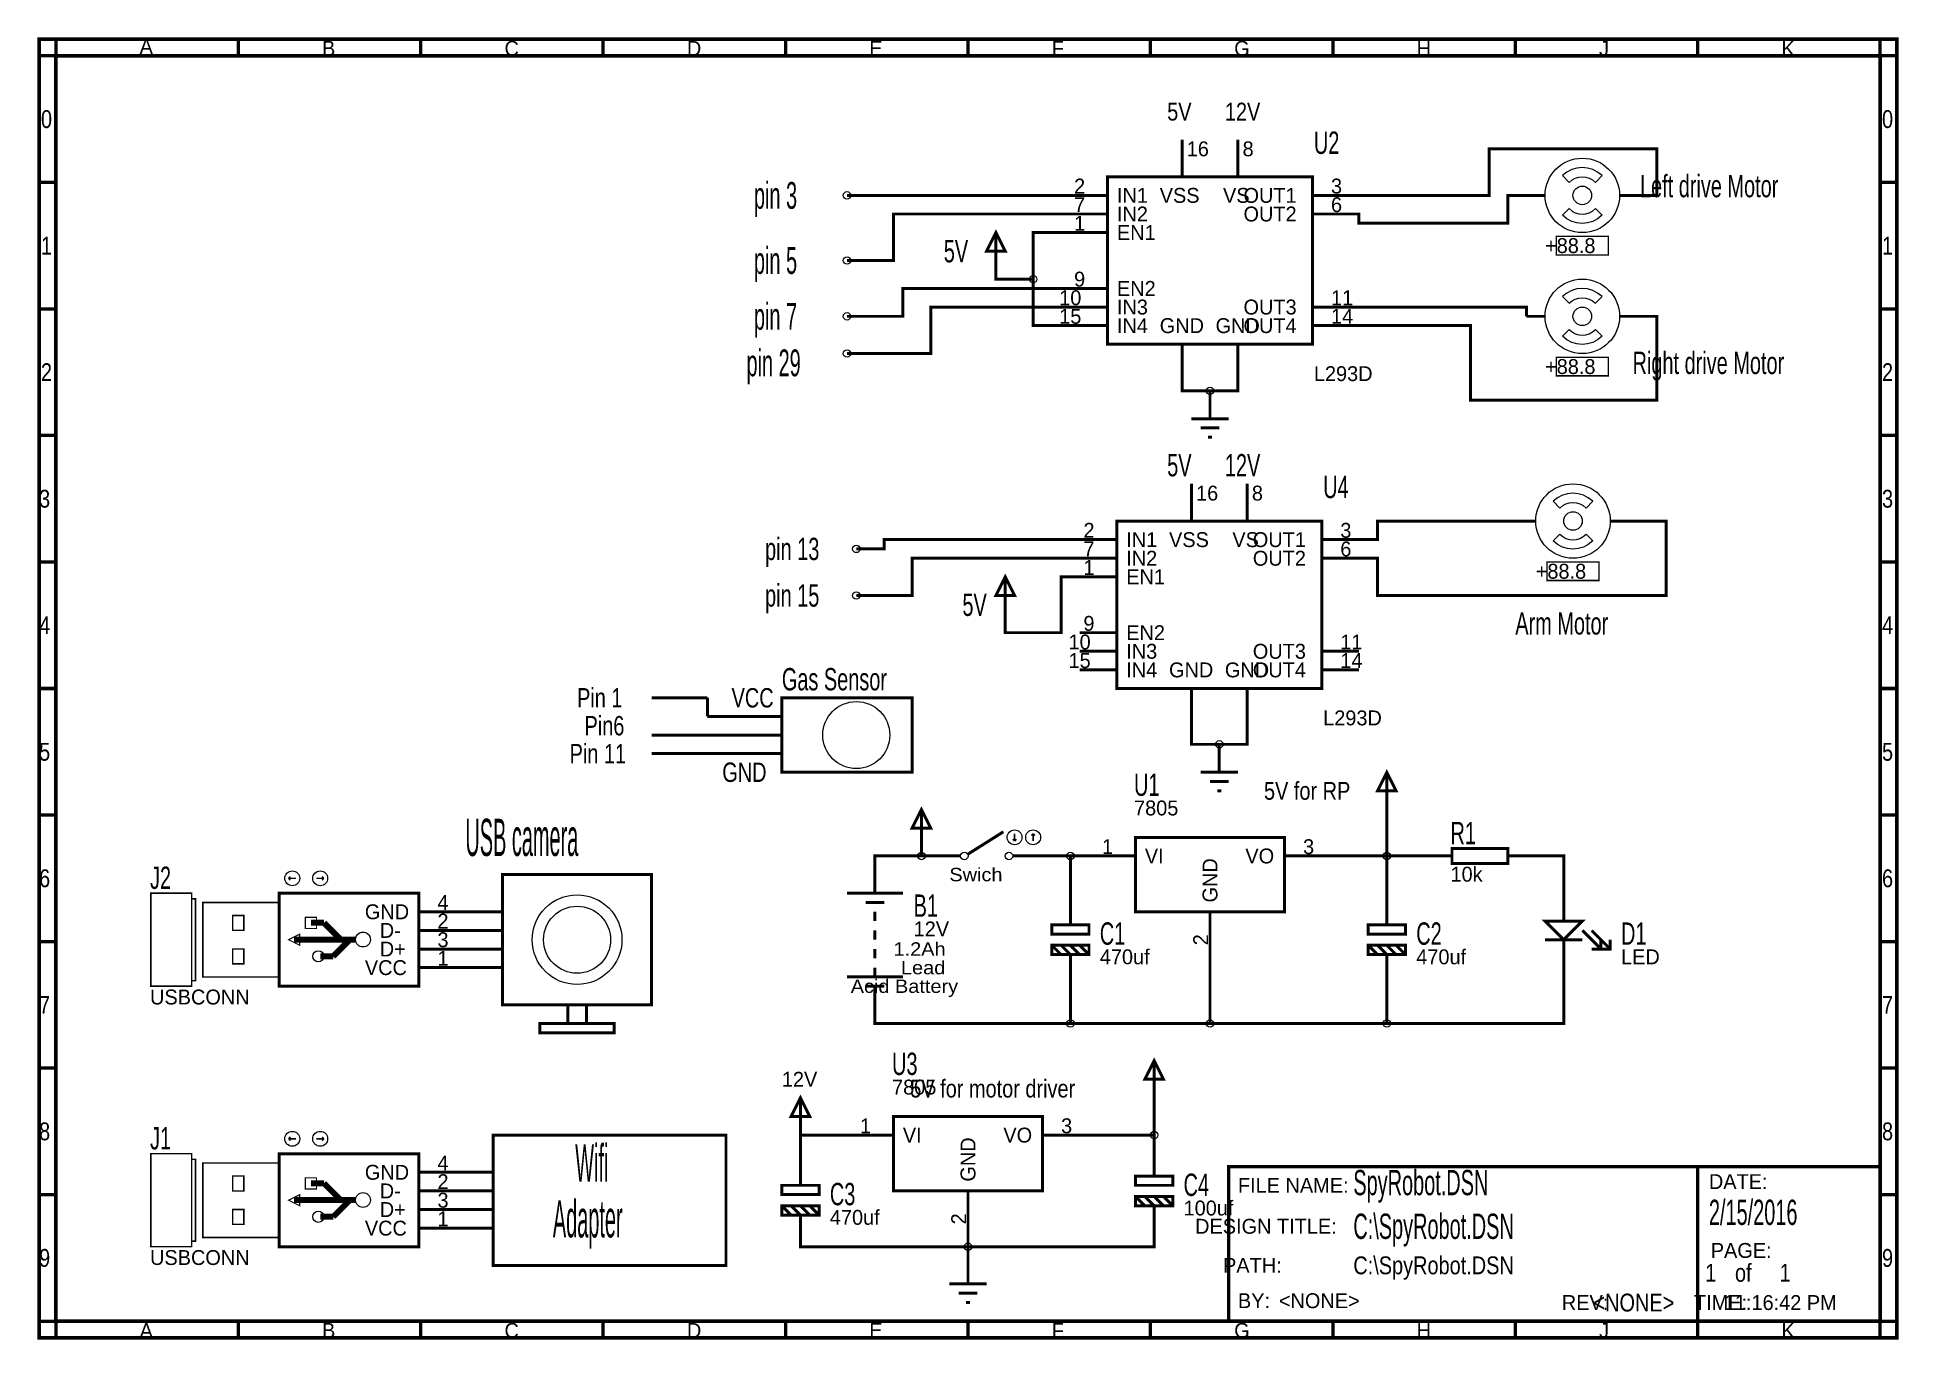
# Model space of a CAD drawing. Extents: x -5 to 5, y -3.5 to 3.5.
import ezdxf

# ---------------------------------------------------------------- set-up
doc = ezdxf.new("R2010")
doc.units = 0
doc.layers.get('0').update_dxf_attribs({"linetype": 'CONTINUOUS'})

msp = doc.modelspace()

# ---------------------------------------------------------------- linework, layer by layer
for points, const_width in [([(-4.99, -3.49), (4.99, -3.49), (4.99, 3.49), (-4.99, 3.49), (-4.99, -3.49)], 0.02), ([(-4.9, 3.4), (-4.99, 3.4)], 0.018), ([(-4.9, -3.4), (4.9, -3.4), (4.9, 3.4), (-4.9, 3.4), (-4.9, -3.4)], 0.02), ([(-4.9, 3.49), (-4.9, 3.4)], 0.018), ([(-3.92, 3.49), (-3.92, 3.4)], 0.018), ([(-2.94, 3.49), (-2.94, 3.4)], 0.018), ([(-1.96, 3.49), (-1.96, 3.4)], 0.018), ([(-0.98, 3.49), (-0.98, 3.4)], 0.018), ([(0, 3.49), (0, 3.4)], 0.018), ([(0.98, 3.49), (0.98, 3.4)], 0.018), ([(1.96, 3.49), (1.96, 3.4)], 0.018), ([(2.94, 3.49), (2.94, 3.4)], 0.018), ([(3.92, 3.49), (3.92, 3.4)], 0.018), ([(4.9, 3.49), (4.9, 3.4)], 0.018), ([(4.99, 3.4), (4.9, 3.4)], 0.018), ([(1.15, 2.95), (1.15, 2.75)], 0.016), ([(1.45, 2.95), (1.45, 2.75)], 0.016), ([(2.05, 2.65), (2.8, 2.65), (2.8, 2.9), (3.7, 2.9), (3.7, 2.65), (3.6, 2.65)], 0.016), ([(-4.9, 2.72), (-4.99, 2.72)], 0.018), ([(0.75, 1.85), (1.85, 1.85), (1.85, 2.75), (0.75, 2.75), (0.75, 1.85)], 0.016), ([(4.99, 2.72), (4.9, 2.72)], 0.018), ([(0.55, 2.65), (-0.65, 2.65)], 0.016), ([(0.55, 2.65), (0.75, 2.65)], 0.016), ([(2.05, 2.65), (1.85, 2.65)], 0.016), ([(2.05, 2.55), (2.1, 2.55), (2.1, 2.5), (2.9, 2.5), (2.9, 2.65), (3, 2.65)], 0.016), ([(3, 2.65), (3.1, 2.65)], 0.016), ([(3.6, 2.65), (3.5, 2.65)], 0.016), ([(0.55, 2.55), (-0.4, 2.55), (-0.4, 2.3), (-0.65, 2.3)], 0.016), ([(0.55, 2.55), (0.75, 2.55)], 0.016), ([(2.05, 2.55), (1.85, 2.55)], 0.016), ([(0.1, 2.35), (0.15, 2.45), (0.2, 2.35), (0.1, 2.35)], 0.016), ([(0.15, 2.25), (0.15, 2.45)], 0.016), ([(0.55, 2.45), (0.35, 2.45), (0.35, 2.2)], 0.016), ([(0.55, 2.45), (0.75, 2.45)], 0.016), ([(3.16, 2.33), (3.44, 2.33), (3.44, 2.43), (3.16, 2.43), (3.16, 2.33)], 0.008), ([(0.15, 2.25), (0.15, 2.2), (0.35, 2.2)], 0.016), ([(0.55, 1.95), (0.35, 1.95), (0.35, 2.2)], 0.016), ([(0.55, 2.15), (-0.35, 2.15), (-0.35, 2), (-0.65, 2)], 0.016), ([(0.55, 2.15), (0.75, 2.15)], 0.016), ([(-4.9, 2.04), (-4.99, 2.04)], 0.018), ([(0.55, 2.05), (-0.2, 2.05), (-0.2, 1.8), (-0.65, 1.8)], 0.016), ([(0.55, 2.05), (0.75, 2.05)], 0.016), ([(2.05, 2.05), (1.85, 2.05)], 0.016), ([(2.05, 2.05), (3, 2.05), (3, 2)], 0.016), ([(2.05, 1.95), (2.7, 1.95), (2.7, 1.55), (3.7, 1.55), (3.7, 2), (3.6, 2)], 0.016), ([(3, 2), (3.1, 2)], 0.016), ([(3.6, 2), (3.5, 2)], 0.016), ([(4.99, 2.04), (4.9, 2.04)], 0.018), ([(0.55, 1.95), (0.75, 1.95)], 0.016), ([(2.05, 1.95), (1.85, 1.95)], 0.016), ([(1.15, 1.65), (1.15, 1.85)], 0.016), ([(1.45, 1.65), (1.45, 1.85)], 0.016), ([(3.16, 1.68), (3.44, 1.68), (3.44, 1.78), (3.16, 1.78), (3.16, 1.68)], 0.008), ([(1.15, 1.65), (1.15, 1.6), (1.3, 1.6)], 0.016), ([(1.45, 1.65), (1.45, 1.6), (1.3, 1.6)], 0.016), ([(1.3, 1.55), (1.3, 1.6)], 0.016), ([(1.3, 1.55), (1.3, 1.45)], 0.016), ([(1.2, 1.45), (1.4, 1.45)], 0.016), ([(1.25, 1.4), (1.35, 1.4)], 0.016), ([(-4.9, 1.36), (-4.99, 1.36)], 0.018), ([(1.29, 1.35), (1.31, 1.35)], 0.016), ([(4.99, 1.36), (4.9, 1.36)], 0.018), ([(1.2, 1.1), (1.2, 0.9)], 0.016), ([(1.5, 1.1), (1.5, 0.9)], 0.016), ([(0.8, 0), (1.9, 0), (1.9, 0.9), (0.8, 0.9), (0.8, 0)], 0.016), ([(2.1, 0.8), (2.2, 0.8), (2.2, 0.9), (2.95, 0.9)], 0.016), ([(2.1, 0.7), (2.2, 0.7), (2.2, 0.5), (3.75, 0.5), (3.75, 0.9), (3.55, 0.9)], 0.016), ([(2.95, 0.9), (3.05, 0.9)], 0.016), ([(3.55, 0.9), (3.45, 0.9)], 0.016), ([(0.6, 0.8), (-0.45, 0.8), (-0.45, 0.75), (-0.6, 0.75)], 0.016), ([(0.6, 0.8), (0.8, 0.8)], 0.016), ([(2.1, 0.8), (1.9, 0.8)], 0.016), ([(0.6, 0.7), (-0.3, 0.7), (-0.3, 0.5), (-0.6, 0.5)], 0.016), ([(0.6, 0.7), (0.8, 0.7)], 0.016), ([(2.1, 0.7), (1.9, 0.7)], 0.016), ([(-4.9, 0.68), (-4.99, 0.68)], 0.018), ([(0.15, 0.5), (0.2, 0.6), (0.25, 0.5), (0.15, 0.5)], 0.016), ([(0.6, 0.6), (0.5, 0.6), (0.5, 0.3), (0.2, 0.3), (0.2, 0.4)], 0.016), ([(0.2, 0.4), (0.2, 0.6)], 0.016), ([(0.6, 0.6), (0.8, 0.6)], 0.016), ([(3.11, 0.58), (3.39, 0.58), (3.39, 0.68), (3.11, 0.68), (3.11, 0.58)], 0.008), ([(4.99, 0.68), (4.9, 0.68)], 0.018), ([(0.6, 0.3), (0.8, 0.3)], 0.016), ([(0.6, 0.2), (0.8, 0.2)], 0.016), ([(2.1, 0.2), (1.9, 0.2)], 0.016), ([(0.6, 0.1), (0.8, 0.1)], 0.016), ([(2.1, 0.1), (1.9, 0.1)], 0.016), ([(-4.9, 0), (-4.99, 0)], 0.018), ([(1.2, -0.2), (1.2, 0)], 0.016), ([(1.5, -0.2), (1.5, 0)], 0.016), ([(4.99, 0), (4.9, 0)], 0.018), ([(-1.4, -0.05), (-1.7, -0.05)], 0.016), ([(-1.4, -0.05), (-1.4, -0.15)], 0.016), ([(-1, -0.45), (-0.3, -0.45), (-0.3, -0.05), (-1, -0.05), (-1, -0.45)], 0.016), ([(-1.2, -0.15), (-1.4, -0.15)], 0.016), ([(-1, -0.15), (-1.2, -0.15)], 0.016), ([(1.2, -0.2), (1.2, -0.3), (1.35, -0.3)], 0.016), ([(1.5, -0.2), (1.5, -0.3), (1.35, -0.3)], 0.016), ([(-1.2, -0.25), (-1.7, -0.25)], 0.016), ([(-1, -0.25), (-1.2, -0.25)], 0.016), ([(1.35, -0.35), (1.35, -0.3)], 0.016), ([(-1.2, -0.35), (-1.7, -0.35)], 0.016), ([(-1, -0.35), (-1.2, -0.35)], 0.016), ([(1.35, -0.35), (1.35, -0.45)], 0.016), ([(1.25, -0.45), (1.45, -0.45)], 0.016), ([(1.3, -0.5), (1.4, -0.5)], 0.016), ([(2.2, -0.55), (2.25, -0.45), (2.3, -0.55), (2.2, -0.55)], 0.016), ([(2.25, -0.65), (2.25, -0.45)], 0.016), ([(1.34, -0.55), (1.36, -0.55)], 0.016), ([(-4.9, -0.68), (-4.99, -0.68)], 0.018), ([(-0.3, -0.75), (-0.25, -0.65), (-0.2, -0.75), (-0.3, -0.75)], 0.016), ([(-0.25, -0.85), (-0.25, -0.65)], 0.016), ([(2.25, -0.65), (2.25, -0.9)], 0.016), ([(4.99, -0.68), (4.9, -0.68)], 0.018), ([(0, -0.89), (0.19, -0.77)], 0.016), ([(0.25, -0.82), (0.25, -0.78)], 0.008), ([(0.35, -0.78), (0.34, -0.79)], 0.008), ([(0.35, -0.78), (0.36, -0.79)], 0.008), ([(0.35, -0.78), (0.35, -0.82)], 0.008), ([(0.9, -1.2), (1.7, -1.2), (1.7, -0.8), (0.9, -0.8), (0.9, -1.2)], 0.016), ([(-0.5, -1), (-0.5, -0.9), (-0.25, -0.9)], 0.016), ([(-0.25, -0.85), (-0.25, -0.9)], 0.016), ([(-0.15, -0.9), (-0.25, -0.9)], 0.016), ([(-0.15, -0.9), (-0.05, -0.9)], 0.016), ([(-0.05, -0.9), (-0.04, -0.9)], 0.016), ([(0.24, -0.9), (0.25, -0.9)], 0.016), ([(0.25, -0.82), (0.24, -0.81)], 0.008), ([(0.35, -0.9), (0.25, -0.9)], 0.016), ([(0.25, -0.82), (0.26, -0.81)], 0.008), ([(0.35, -0.9), (0.55, -0.9)], 0.016), ([(0.7, -0.9), (0.55, -0.9)], 0.016), ([(0.55, -1.15), (0.55, -0.9)], 0.016), ([(0.7, -0.9), (0.9, -0.9)], 0.016), ([(1.9, -0.9), (1.7, -0.9)], 0.016), ([(1.9, -0.9), (2.25, -0.9)], 0.016), ([(2.5, -0.9), (2.25, -0.9)], 0.016), ([(2.25, -0.9), (2.25, -1.15)], 0.016), ([(2.5, -0.9), (2.6, -0.9)], 0.016), ([(2.6, -0.94), (2.9, -0.94), (2.9, -0.86), (2.6, -0.86), (2.6, -0.94)], 0.016), ([(3, -0.9), (2.9, -0.9)], 0.016), ([(3, -0.9), (3.2, -0.9), (3.2, -1.15)], 0.016), ([(-2.5, -1.7), (-1.7, -1.7), (-1.7, -1), (-2.5, -1), (-2.5, -1.7)], 0.016), ([(-0.5, -1), (-0.5, -1.1)], 0.016), ([(-4.39, -1.6), (-4.17, -1.6), (-4.17, -1.1), (-4.39, -1.1), (-4.39, -1.6)], 0.008), ([(-3.7, -1.6), (-2.95, -1.6), (-2.95, -1.1), (-3.7, -1.1), (-3.7, -1.6)], 0.016), ([(-3.65, -1.02), (-3.64, -1.01)], 0.008), ([(-3.65, -1.02), (-3.64, -1.03)], 0.008), ([(-3.65, -1.02), (-3.61, -1.02)], 0.008), ([(-3.46, -1.02), (-3.5, -1.02)], 0.008), ([(-3.46, -1.02), (-3.47, -1.01)], 0.008), ([(-3.46, -1.02), (-3.47, -1.03)], 0.008), ([(-0.35, -1.1), (-0.65, -1.1)], 0.016), ([(-4.17, -1.57), (-4.15, -1.57), (-4.15, -1.13), (-4.17, -1.13), (-4.17, -1.57)], 0.008), ([(-4.11, -1.55), (-3.7, -1.55), (-3.7, -1.15), (-4.11, -1.15), (-4.11, -1.55)], 0.008), ([(-2.75, -1.2), (-2.95, -1.2)], 0.016), ([(-2.5, -1.2), (-2.75, -1.2)], 0.016), ([(-0.45, -1.15), (-0.55, -1.15)], 0.016), ([(-0.5, -1.2), (-0.5, -1.25)], 0.016), ([(0.55, -1.15), (0.55, -1.25)], 0.016), ([(1.3, -1.4), (1.3, -1.2)], 0.016), ([(2.25, -1.15), (2.25, -1.25)], 0.016), ([(3.2, -1.15), (3.2, -1.25)], 0.016), ([(-3.95, -1.3), (-3.89, -1.3), (-3.89, -1.22), (-3.95, -1.22), (-3.95, -1.3)], 0.008), ([(-3.56, -1.29), (-3.5, -1.29), (-3.5, -1.23), (-3.56, -1.23), (-3.56, -1.29)], 0.006), ([(-3.46, -1.259), (-3.53, -1.259)], 0.032), ([(-3.37, -1.349), (-3.46, -1.259)], 0.032), ([(-2.75, -1.3), (-2.95, -1.3)], 0.016), ([(-2.5, -1.3), (-2.75, -1.3)], 0.016), ([(-0.5, -1.3), (-0.5, -1.35)], 0.016), ([(0.45, -1.32), (0.65, -1.32), (0.65, -1.27), (0.45, -1.27), (0.45, -1.32)], 0.016), ([(0.55, -1.27), (0.55, -1.25)], 0.016), ([(2.15, -1.32), (2.35, -1.32), (2.35, -1.27), (2.15, -1.27), (2.15, -1.32)], 0.016), ([(2.25, -1.27), (2.25, -1.25)], 0.016), ([(3.3, -1.25), (3.1, -1.25), (3.2, -1.35), (3.3, -1.25)], 0.016), ([(3.3, -1.3), (3.4, -1.4)], 0.016), ([(3.35, -1.3), (3.45, -1.4)], 0.016), ([(-4.9, -1.36), (-4.99, -1.36)], 0.018), ([(-3.95, -1.48), (-3.89, -1.48), (-3.89, -1.4), (-3.95, -1.4), (-3.95, -1.48)], 0.008), ([(-3.59, -1.38), (-3.59, -1.32), (-3.65, -1.35), (-3.59, -1.38)], 0.006), ([(-3.29, -1.349), (-3.62, -1.349)], 0.032), ([(-3.32, -1.349), (-3.41, -1.439)], 0.032), ([(-2.75, -1.4), (-2.95, -1.4)], 0.016), ([(-2.5, -1.4), (-2.75, -1.4)], 0.016), ([(-0.5, -1.4), (-0.5, -1.45)], 0.016), ([(0.45, -1.43), (0.65, -1.43), (0.65, -1.38), (0.45, -1.38), (0.45, -1.43)], 0.016), ([(0.45, -1.38), (0.5, -1.43)], 0.016), ([(0.5, -1.38), (0.55, -1.43)], 0.016), ([(0.55, -1.38), (0.6, -1.43)], 0.016), ([(0.6, -1.38), (0.65, -1.43)], 0.016), ([(1.3, -1.4), (1.3, -1.8)], 0.016), ([(2.15, -1.43), (2.35, -1.43), (2.35, -1.38), (2.15, -1.38), (2.15, -1.43)], 0.016), ([(2.15, -1.38), (2.2, -1.43)], 0.016), ([(2.2, -1.38), (2.25, -1.43)], 0.016), ([(2.25, -1.38), (2.3, -1.43)], 0.016), ([(2.3, -1.38), (2.35, -1.43)], 0.016), ([(3.3, -1.35), (3.1, -1.35)], 0.016), ([(3.2, -1.45), (3.2, -1.35)], 0.016), ([(3.4, -1.35), (3.4, -1.4), (3.35, -1.4)], 0.016), ([(3.45, -1.35), (3.45, -1.4), (3.4, -1.4)], 0.016), ([(4.99, -1.36), (4.9, -1.36)], 0.018), ([(-3.41, -1.439), (-3.48, -1.439)], 0.032), ([(-2.75, -1.5), (-2.95, -1.5)], 0.016), ([(-2.5, -1.5), (-2.75, -1.5)], 0.016), ([(-0.5, -1.5), (-0.5, -1.55)], 0.016), ([(0.55, -1.43), (0.55, -1.45)], 0.016), ([(0.55, -1.55), (0.55, -1.45)], 0.016), ([(2.25, -1.43), (2.25, -1.45)], 0.016), ([(3.2, -1.45), (3.2, -1.8), (2.25, -1.8)], 0.016), ([(2.25, -1.55), (2.25, -1.45)], 0.016), ([(-0.35, -1.55), (-0.65, -1.55)], 0.016), ([(-0.45, -1.6), (-0.55, -1.6)], 0.016), ([(-0.5, -1.7), (-0.5, -1.6)], 0.016), ([(0.55, -1.55), (0.55, -1.8)], 0.016), ([(2.25, -1.55), (2.25, -1.8)], 0.016), ([(-2.15, -1.8), (-2.05, -1.8), (-2.05, -1.7), (-2.15, -1.7), (-2.15, -1.8)], 0.016), ([(-0.5, -1.7), (-0.5, -1.8), (0.55, -1.8)], 0.016), ([(-2.3, -1.85), (-1.9, -1.85), (-1.9, -1.8), (-2.3, -1.8), (-2.3, -1.85)], 0.016), ([(1.3, -1.8), (0.55, -1.8)], 0.016), ([(1.3, -1.8), (2.25, -1.8)], 0.016), ([(0.95, -2.1), (1, -2), (1.05, -2.1), (0.95, -2.1)], 0.016), ([(1, -2.2), (1, -2)], 0.016), ([(-4.9, -2.04), (-4.99, -2.04)], 0.018), ([(4.99, -2.04), (4.9, -2.04)], 0.018), ([(-0.95, -2.3), (-0.9, -2.2), (-0.85, -2.3), (-0.95, -2.3)], 0.016), ([(-0.9, -2.4), (-0.9, -2.2)], 0.016), ([(1, -2.2), (1, -2.4)], 0.016), ([(-0.4, -2.7), (0.4, -2.7), (0.4, -2.3), (-0.4, -2.3), (-0.4, -2.7)], 0.016), ([(-2.55, -3.1), (-1.3, -3.1), (-1.3, -2.4), (-2.55, -2.4), (-2.55, -3.1)], 0.016), ([(-0.6, -2.4), (-0.9, -2.4), (-0.9, -2.55)], 0.016), ([(-0.6, -2.4), (-0.4, -2.4)], 0.016), ([(0.6, -2.4), (0.4, -2.4)], 0.016), ([(0.6, -2.4), (1, -2.4)], 0.016), ([(1, -2.5), (1, -2.4)], 0.016), ([(-4.39, -3), (-4.17, -3), (-4.17, -2.5), (-4.39, -2.5), (-4.39, -3)], 0.008), ([(-3.7, -3), (-2.95, -3), (-2.95, -2.5), (-3.7, -2.5), (-3.7, -3)], 0.016), ([(-3.65, -2.42), (-3.64, -2.41)], 0.008), ([(-3.65, -2.42), (-3.64, -2.43)], 0.008), ([(-3.65, -2.42), (-3.61, -2.42)], 0.008), ([(-3.46, -2.42), (-3.5, -2.42)], 0.008), ([(-3.46, -2.42), (-3.47, -2.41)], 0.008), ([(-3.46, -2.42), (-3.47, -2.43)], 0.008), ([(1, -2.5), (1, -2.6)], 0.016), ([(-4.17, -2.97), (-4.15, -2.97), (-4.15, -2.53), (-4.17, -2.53), (-4.17, -2.97)], 0.008), ([(-4.11, -2.95), (-3.7, -2.95), (-3.7, -2.55), (-4.11, -2.55), (-4.11, -2.95)], 0.008), ([(-2.75, -2.6), (-2.95, -2.6)], 0.016), ([(-2.55, -2.6), (-2.75, -2.6)], 0.016), ([(-0.9, -2.55), (-0.9, -2.65)], 0.016), ([(1, -2.62), (1, -2.6)], 0.016), ([(1.4, -3.4), (4.9, -3.4), (4.9, -2.57), (1.4, -2.57), (1.4, -3.4)], 0.018), ([(3.92, -2.57), (3.92, -3.4)], 0.018), ([(-3.95, -2.7), (-3.89, -2.7), (-3.89, -2.62), (-3.95, -2.62), (-3.95, -2.7)], 0.008), ([(-3.56, -2.69), (-3.5, -2.69), (-3.5, -2.63), (-3.56, -2.63), (-3.56, -2.69)], 0.006), ([(-3.46, -2.659), (-3.53, -2.659)], 0.032), ([(-3.37, -2.749), (-3.46, -2.659)], 0.032), ([(-2.75, -2.7), (-2.95, -2.7)], 0.016), ([(-2.55, -2.7), (-2.75, -2.7)], 0.016), ([(-1, -2.72), (-0.8, -2.72), (-0.8, -2.67), (-1, -2.67), (-1, -2.72)], 0.016), ([(-0.9, -2.67), (-0.9, -2.65)], 0.016), ([(0, -2.9), (0, -2.7)], 0.016), ([(0.9, -2.67), (1.1, -2.67), (1.1, -2.62), (0.9, -2.62), (0.9, -2.67)], 0.016), ([(-4.9, -2.72), (-4.99, -2.72)], 0.018), ([(-3.95, -2.88), (-3.89, -2.88), (-3.89, -2.8), (-3.95, -2.8), (-3.95, -2.88)], 0.008), ([(-3.59, -2.78), (-3.59, -2.72), (-3.65, -2.75), (-3.59, -2.78)], 0.006), ([(-3.29, -2.749), (-3.62, -2.749)], 0.032), ([(-3.32, -2.749), (-3.41, -2.839)], 0.032), ([(-2.75, -2.8), (-2.95, -2.8)], 0.016), ([(-2.55, -2.8), (-2.75, -2.8)], 0.016), ([(-1, -2.83), (-0.8, -2.83), (-0.8, -2.78), (-1, -2.78), (-1, -2.83)], 0.016), ([(-1, -2.78), (-0.95, -2.83)], 0.016), ([(-0.95, -2.78), (-0.9, -2.83)], 0.016), ([(-0.9, -2.78), (-0.85, -2.83)], 0.016), ([(-0.85, -2.78), (-0.8, -2.83)], 0.016), ([(0.9, -2.78), (1.1, -2.78), (1.1, -2.73), (0.9, -2.73), (0.9, -2.78)], 0.016), ([(0.9, -2.73), (0.95, -2.78)], 0.016), ([(0.95, -2.73), (1, -2.78)], 0.016), ([(1, -2.73), (1.05, -2.78)], 0.016), ([(1, -2.78), (1, -2.8)], 0.016), ([(1, -2.9), (1, -2.8)], 0.016), ([(1.05, -2.73), (1.1, -2.78)], 0.016), ([(4.99, -2.72), (4.9, -2.72)], 0.018), ([(-3.41, -2.839), (-3.48, -2.839)], 0.032), ([(-2.75, -2.9), (-2.95, -2.9)], 0.016), ([(-2.55, -2.9), (-2.75, -2.9)], 0.016), ([(-0.9, -2.83), (-0.9, -2.85)], 0.016), ([(-0.9, -2.95), (-0.9, -2.85)], 0.016), ([(0, -2.9), (0, -3)], 0.016), ([(1, -2.9), (1, -3), (0, -3)], 0.016), ([(-0.9, -2.95), (-0.9, -3), (0, -3)], 0.016), ([(0, -3.1), (0, -3)], 0.016), ([(0, -3.1), (0, -3.2)], 0.016), ([(-0.1, -3.2), (0.1, -3.2)], 0.016), ([(-0.05, -3.25), (0.05, -3.25)], 0.016), ([(-0.01, -3.3), (0.01, -3.3)], 0.016), ([(-4.9, -3.4), (-4.99, -3.4)], 0.018), ([(-4.9, -3.4), (-4.9, -3.49)], 0.018), ([(-3.92, -3.4), (-3.92, -3.49)], 0.018), ([(-3.92, -3.4), (-3.92, -3.49)], 0.018), ([(-2.94, -3.4), (-2.94, -3.49)], 0.018), ([(-1.96, -3.4), (-1.96, -3.49)], 0.018), ([(-0.98, -3.4), (-0.98, -3.49)], 0.018), ([(0, -3.4), (0, -3.49)], 0.018), ([(0.98, -3.4), (0.98, -3.49)], 0.018), ([(1.96, -3.4), (1.96, -3.49)], 0.018), ([(2.94, -3.4), (2.94, -3.49)], 0.018), ([(3.92, -3.4), (3.92, -3.49)], 0.018), ([(4.9, -3.4), (4.9, -3.49)], 0.018), ([(4.9, -3.4), (4.99, -3.4)], 0.018)]:
    msp.add_lwpolyline(points, dxfattribs=dict(const_width=const_width))
for points in [[(3.406, 2.756), (3.382, 2.775), (3.356, 2.789), (3.328, 2.797), (3.3, 2.8), (3.271, 2.797), (3.243, 2.789), (3.217, 2.775), (3.193, 2.756), (3.229, 2.72), (3.245, 2.733), (3.262, 2.742), (3.281, 2.748), (3.3, 2.75), (3.319, 2.748), (3.337, 2.742), (3.354, 2.733), (3.37, 2.72), (3.406, 2.756)], [(3.406, 2.543), (3.382, 2.524), (3.356, 2.51), (3.328, 2.502), (3.3, 2.499), (3.271, 2.502), (3.243, 2.51), (3.217, 2.524), (3.193, 2.543), (3.229, 2.579), (3.245, 2.566), (3.262, 2.556), (3.281, 2.551), (3.3, 2.549), (3.319, 2.551), (3.337, 2.556), (3.354, 2.566), (3.37, 2.579), (3.406, 2.543)], [(3.406, 2.106), (3.382, 2.125), (3.356, 2.139), (3.328, 2.147), (3.3, 2.15), (3.271, 2.147), (3.243, 2.139), (3.217, 2.125), (3.193, 2.106), (3.229, 2.07), (3.245, 2.083), (3.262, 2.092), (3.281, 2.098), (3.3, 2.1), (3.319, 2.098), (3.337, 2.092), (3.354, 2.083), (3.37, 2.07), (3.406, 2.106)], [(3.406, 1.893), (3.382, 1.874), (3.356, 1.86), (3.328, 1.852), (3.3, 1.849), (3.271, 1.852), (3.243, 1.86), (3.217, 1.874), (3.193, 1.893), (3.229, 1.929), (3.245, 1.916), (3.262, 1.906), (3.281, 1.901), (3.3, 1.899), (3.319, 1.901), (3.337, 1.906), (3.354, 1.916), (3.37, 1.929), (3.406, 1.893)], [(3.356, 1.006), (3.332, 1.025), (3.306, 1.039), (3.278, 1.047), (3.25, 1.05), (3.221, 1.047), (3.193, 1.039), (3.167, 1.025), (3.143, 1.006), (3.179, 0.97), (3.195, 0.983), (3.212, 0.992), (3.231, 0.998), (3.25, 1), (3.269, 0.998), (3.287, 0.992), (3.304, 0.983), (3.32, 0.97), (3.356, 1.006)], [(3.356, 0.793), (3.332, 0.774), (3.306, 0.76), (3.278, 0.752), (3.25, 0.749), (3.221, 0.752), (3.193, 0.76), (3.167, 0.774), (3.143, 0.793), (3.179, 0.829), (3.195, 0.816), (3.212, 0.806), (3.231, 0.801), (3.25, 0.799), (3.269, 0.801), (3.287, 0.806), (3.304, 0.816), (3.32, 0.829), (3.356, 0.793)]]:
    msp.add_lwpolyline(points)
for centre, radius in [((-3.25, -1.349), 0.04), ((-3.49, -1.439), 0.03), ((-3.25, -2.749), 0.04), ((-3.49, -2.839), 0.03)]:
    msp.add_circle(centre, radius)
at = {"layer": '128'}
for centre, radius in [((3.3, 2.65), 0.2), ((3.3, 2.65), 0.05), ((3.3, 2), 0.2), ((3.3, 2), 0.05), ((3.25, 0.9), 0.2), ((3.25, 0.9), 0.05), ((-0.6, -0.25), 0.18), ((-0.02, -0.9), 0.02), ((0.22, -0.9), 0.02)]:
    msp.add_circle(centre, radius, dxfattribs=at)
at = {"layer": '16384'}
for centre, radius in [((-0.65, 2.65), 0.02), ((-0.65, 2.3), 0.02), ((0.35, 2.2), 0.02), ((-0.65, 2), 0.02), ((-0.65, 1.8), 0.02), ((1.3, 1.6), 0.02), ((-0.6, 0.75), 0.02), ((-0.6, 0.5), 0.02), ((1.35, -0.3), 0.02), ((-0.25, -0.9), 0.02), ((0.55, -0.9), 0.02), ((2.25, -0.9), 0.02), ((-2.1, -1.35), 0.241), ((-2.1, -1.35), 0.18), ((0.55, -1.8), 0.02), ((1.3, -1.8), 0.02), ((2.25, -1.8), 0.02), ((1, -2.4), 0.02), ((0, -3), 0.02)]:
    msp.add_circle(centre, radius, dxfattribs=at)
at = {"layer": '255'}
for centre in [(0.25, -0.8), (0.35, -0.8), (-3.63, -1.02), (-3.48, -1.02), (-3.63, -2.42), (-3.48, -2.42)]:
    msp.add_circle(centre, 0.04, dxfattribs=at)

# ---------------------------------------------------------------- texts
for s, p in [('16', (1.175, 2.86)), ('8', (1.475, 2.86)), ('2', (0.57, 2.66)), ('3', (1.95, 2.66)), ('7', (0.57, 2.56)), ('IN1', (0.8, 2.61)), ('VSS', (1.03, 2.61)), ('VS', (1.37, 2.61)), ('OUT1', (1.48, 2.61)), ('6', (1.95, 2.56)), ('1', (0.57, 2.46)), ('IN2', (0.8, 2.51)), ('OUT2', (1.48, 2.51)), ('EN1', (0.8, 2.41)), ('9', (0.57, 2.16)), ('10', (0.49, 2.06)), ('EN2', (0.8, 2.11)), ('11', (1.95, 2.06)), ('15', (0.49, 1.96)), ('IN3', (0.8, 2.01)), ('OUT3', (1.48, 2.01)), ('14', (1.95, 1.96)), ('IN4', (0.8, 1.91)), ('GND', (1.03, 1.91)), ('GND', (1.33, 1.91)), ('OUT4', (1.48, 1.91)), ('L293D', (1.858, 1.652)), ('16', (1.225, 1.01)), ('8', (1.525, 1.01)), ('2', (0.62, 0.81)), ('IN1', (0.85, 0.76)), ('VSS', (1.08, 0.76)), ('VS', (1.42, 0.76)), ('OUT1', (1.53, 0.76)), ('3', (2, 0.81)), ('7', (0.62, 0.71)), ('IN2', (0.85, 0.66)), ('OUT2', (1.53, 0.66)), ('6', (2, 0.71)), ('1', (0.62, 0.61)), ('EN1', (0.85, 0.56)), ('9', (0.62, 0.31)), ('EN2', (0.85, 0.26)), ('10', (0.54, 0.21)), ('IN3', (0.85, 0.16)), ('OUT3', (1.53, 0.16)), ('11', (2, 0.21)), ('15', (0.54, 0.11)), ('IN4', (0.85, 0.06)), ('GND', (1.08, 0.06)), ('GND', (1.38, 0.06)), ('OUT4', (1.53, 0.06)), ('14', (2, 0.11)), ('L293D', (1.908, -0.198)), ('7805', (0.892, -0.682)), ('1', (0.72, -0.89)), ('VI', (0.95, -0.94)), ('VO', (1.49, -0.94)), ('3', (1.8, -0.89)), ('10k', (2.592, -1.038)), ('GND', (-3.24, -1.24)), ('4', (-2.85, -1.19)), ('D-', (-3.16, -1.34)), ('2', (-2.85, -1.29)), ('12V', (-0.292, -1.332)), ('D+', (-3.16, -1.44)), ('3', (-2.85, -1.39)), ('470uf', (0.708, -1.482)), ('470uf', (2.408, -1.482)), ('VCC', (-3.24, -1.54)), ('1', (-2.85, -1.49)), ('LED', (3.508, -1.482)), ('USBCONN', (-4.394, -1.698)), ('12V', (-1, -2.14)), ('7805', (-0.408, -2.182)), ('1', (-0.58, -2.39)), ('VI', (-0.35, -2.44)), ('VO', (0.19, -2.44)), ('3', (0.5, -2.39)), ('GND', (-3.24, -2.64)), ('4', (-2.85, -2.59)), ('D-', (-3.16, -2.74)), ('2', (-2.85, -2.69)), ('D+', (-3.16, -2.84)), ('3', (-2.85, -2.79)), ('470uf', (-0.742, -2.882)), ('100uf', (1.158, -2.832)), ('VCC', (-3.24, -2.94)), ('1', (-2.85, -2.89)), ('USBCONN', (-4.394, -3.098))]:
    msp.add_text(s, height=0.08).set_placement(p)
at = {"width": 0.666667}
for s, p in [('U2', (1.858, 2.873)), ('U4', (1.908, 1.023)), ('U1', (0.892, -0.577)), ('R1', (2.592, -0.837)), ('J2', (-4.394, -1.077)), ('B1', (-0.292, -1.227)), ('C1', (0.708, -1.377)), ('C2', (2.408, -1.377)), ('D1', (3.508, -1.377)), ('U3', (-0.408, -2.077)), ('J1', (-4.394, -2.477)), ('C3', (-0.742, -2.777)), ('C4', (1.158, -2.727))]:
    msp.add_text(s, height=0.12, dxfattribs=at).set_placement(p)
for s, p in [('GND', (1.34, -1.15)), ('2', (1.29, -1.38)), ('GND', (0.04, -2.65)), ('2', (-0.01, -2.88))]:
    msp.add_text(s, height=0.08, rotation=90).set_placement(p)
at = {"layer": '128'}
for s, height, width, p in [('Left drive Motor', 0.12, 0.666667, (3.61, 2.64)), ('5V', 0.12, 0.666667, (-0.13, 2.29)), ('Right drive Motor', 0.12, 0.666667, (3.57, 1.69)), ('5V', 0.12, 0.666667, (1.07, 1.14)), ('12V', 0.12, 0.666667, (1.38, 1.14)), ('pin 13', 0.12, 0.666667, (-1.09, 0.69)), ('pin 15', 0.12, 0.666667, (-1.09, 0.44)), ('5V', 0.12, 0.666667, (-0.03, 0.39)), ('Arm Motor', 0.12, 0.666667, (2.94, 0.29)), ('Gas Sensor', 0.12, 0.666667, (-1, -0.01)), ('Pin 1', 0.104, 0.769231, (-2.1, -0.102)), ('VCC', 0.104, 0.769231, (-1.27, -0.102)), ('Pin6', 0.104, 0.769231, (-2.06, -0.252)), ('Pin 11', 0.104, 0.769231, (-2.14, -0.402)), ('GND', 0.104, 0.769231, (-1.32, -0.502)), ('Swich', 0.072, 1.111111, (-0.1, -1.036)), ('1.2Ah', 0.072, 1.111111, (-0.4, -1.436)), ('Lead', 0.072, 1.111111, (-0.36, -1.536)), ('Acid Battery', 0.072, 1.111111, (-0.63, -1.636))]:
    msp.add_text(s, height=height, dxfattribs=dict(at, width=width)).set_placement(p)
at = {"layer": '16384'}
for s, height, width, p in [('5V', 0.096, 0.833333, (1.07, 3.052)), ('12V', 0.096, 0.833333, (1.38, 3.052)), ('pin 3', 0.144, 0.555556, (-1.15, 2.578)), ('pin 5', 0.144, 0.555556, (-1.15, 2.228)), ('pin 7', 0.144, 0.555556, (-1.15, 1.928)), ('pin 29', 0.144, 0.555556, (-1.19, 1.678)), ('5V for RP', 0.096, 0.833333, (1.59, -0.598)), ('USB camera', 0.2, 0.4, (-2.7, -0.9)), ('5V for motor driver', 0.096, 0.833333, (-0.31, -2.198)), ('Wifi', 0.2, 0.4, (-2.11, -2.65)), ('Adapter', 0.2, 0.4, (-2.23, -2.95))]:
    msp.add_text(s, height=height, dxfattribs=dict(at, width=width)).set_placement(p)
at = {"layer": '32768'}
for p in [(3.1, 2.34), (3.1, 1.69), (3.05, 0.59)]:
    msp.add_text('+88.8', height=0.08, dxfattribs=at).set_placement(p)
at = {"layer": '8388608'}
for s, p in [('A', (-4.45, 3.41)), ('B', (-3.47, 3.4)), ('C', (-2.49, 3.4)), ('D', (-1.51, 3.4)), ('E', (-0.53, 3.4)), ('F', (0.45, 3.4)), ('G', (1.43, 3.4)), ('H', (2.41, 3.4)), ('J', (3.39, 3.4)), ('K', (4.37, 3.4)), ('FILE NAME:', (1.45, -2.71)), ('DATE:', (3.98, -2.69)), ('DESIGN TITLE:', (1.22, -2.93)), ('PAGE:', (3.99, -3.06)), ('PATH:', (1.37, -3.14)), ('BY:', (1.45, -3.33)), ('<NONE>', (1.67, -3.33)), ('REV:', (3.19, -3.34)), ('TIME:', (3.9, -3.34)), ('11:16:42 PM', (4.06, -3.34)), ('A', (-4.45, -3.49)), ('B', (-3.47, -3.49)), ('C', (-2.49, -3.49)), ('D', (-1.51, -3.49)), ('E', (-0.53, -3.49)), ('F', (0.45, -3.49)), ('G', (1.43, -3.49)), ('H', (2.41, -3.49)), ('J', (3.39, -3.49)), ('K', (4.37, -3.49))]:
    msp.add_text(s, height=0.08, dxfattribs=at).set_placement(p)
for s, height, width, p in [('0', 0.096, 0.833333, (-4.98, 3.012)), ('0', 0.096, 0.833333, (4.91, 3.012)), ('1', 0.096, 0.833333, (-4.98, 2.332)), ('1', 0.096, 0.833333, (4.91, 2.332)), ('2', 0.096, 0.833333, (-4.98, 1.652)), ('2', 0.096, 0.833333, (4.91, 1.652)), ('3', 0.096, 0.833333, (-4.99, 0.972)), ('3', 0.096, 0.833333, (4.91, 0.972)), ('4', 0.096, 0.833333, (-4.99, 0.292)), ('4', 0.096, 0.833333, (4.91, 0.292)), ('5', 0.096, 0.833333, (-4.99, -0.388)), ('5', 0.096, 0.833333, (4.91, -0.388)), ('6', 0.096, 0.833333, (-4.99, -1.068)), ('6', 0.096, 0.833333, (4.91, -1.068)), ('7', 0.096, 0.833333, (-4.99, -1.748)), ('7', 0.096, 0.833333, (4.91, -1.748)), ('8', 0.096, 0.833333, (-4.99, -2.428)), ('8', 0.096, 0.833333, (4.91, -2.428)), ('SpyRobot.DSN', 0.136, 0.588235, (2.07, -2.723)), ('2/15/2016', 0.136, 0.588235, (3.98, -2.883)), ('C:\\SpyRobot.DSN', 0.136, 0.588235, (2.07, -2.958)), ('9', 0.096, 0.833333, (-4.99, -3.108)), ('C:\\SpyRobot.DSN', 0.096, 0.833333, (2.07, -3.148)), ('1', 0.096, 0.833333, (3.96, -3.188)), ('of', 0.096, 0.833333, (4.12, -3.188)), ('1', 0.096, 0.833333, (4.36, -3.188)), ('9', 0.096, 0.833333, (4.91, -3.108)), ('<NONE>', 0.096, 0.833333, (3.36, -3.348))]:
    msp.add_text(s, height=height, dxfattribs=dict(at, width=width)).set_placement(p)

doc.saveas('drawing.dxf')
